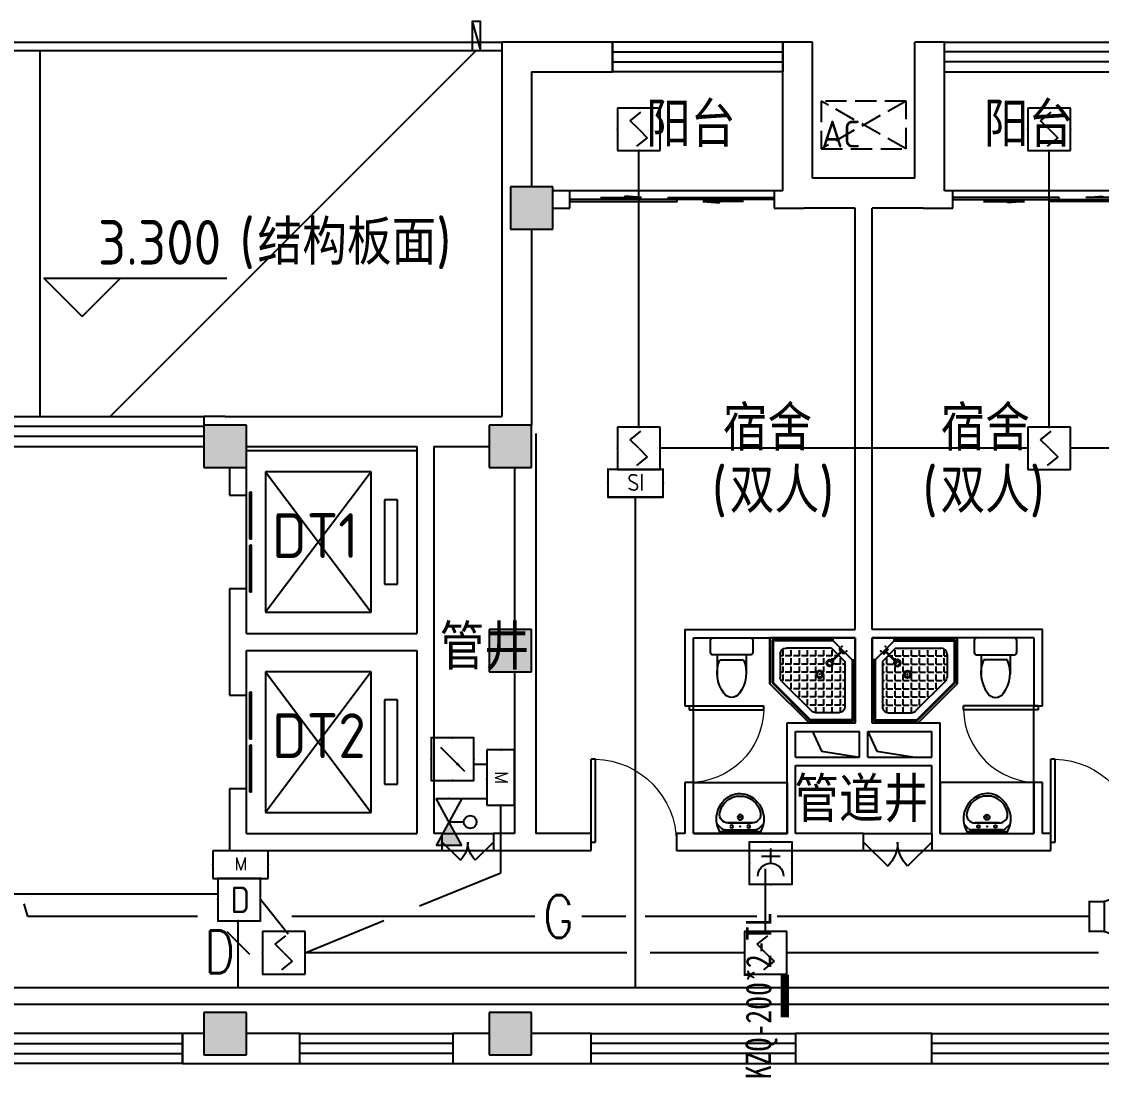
# Model space of a CAD drawing. Extents: x 1725663 to 4653551, y -550461 to 248782.
# Drawn here: x 2340051 to 2352737, y -180035 to -167631 of the extents above; entities that cross this region are included whole.
import ezdxf
from ezdxf.enums import TextEntityAlignment as Align

# ---------------------------------------------------------------- set-up
doc = ezdxf.new("R2010")
doc.units = 0
doc.header["$LTSCALE"] = 1000
doc.linetypes.add('DASH', pattern=[0.35, 0.25, -0.1])
for name, color, linetype in [('0-底图', 7, 'Continuous'), ('A-ANNO-IDEN-LEVL', 3, 'Continuous'), ('A-ANNO-TXT', 7, 'Continuous'), ('CABLETRAY', 4, 'Continuous'), ('CLAYER', 7, 'Continuous'), ('COLUMN', 255, 'Continuous'), ('DIM-消防', 3, 'Continuous'), ('DOOR_FIRE', 4, 'Continuous'), ('EQUIP-广播', 3, 'Continuous'), ('EQUIP-消防', 3, 'Continuous'), ('EVTR', 2, 'Continuous'), ('PUB_HATCH', 8, 'Continuous'), ('PUB_TEXT', 7, 'Continuous'), ('WALL', 2, 'Continuous'), ('WINDOW', 4, 'Continuous'), ('WIRE-消防', 1, 'Continuous'), ('WP_F', 1, 'Continuous'), ('抗震支吊架', 2, 'Continuous'), ('水', 5, 'Continuous'), ('洁具', 213, 'Continuous'), ('看线', 30, 'Continuous'), ('空调外机', 211, 'Continuous')]:
    doc.layers.add(name, color=color, linetype=linetype)
doc.styles.add('_TEL_ATTDEF', font='gbenor', dxfattribs={"bigfont": 'gbcbig'})
doc.styles.add('_TEL_DIM', font='SIMPLEX', dxfattribs={"width": 0.8, "height": 3.5, "bigfont": 'HZTXT'})
doc.styles.add('HZ', font='rs.shx', dxfattribs={"width": 0.8, "bigfont": 'hztxt.shx'})
doc.styles.add('kzcad', font='', dxfattribs={"width": 0.8})
doc.styles.get("Standard").update_dxf_attribs({"font": 'geniso.shx', "bigfont": 'hztxt.shx'})
doc.styles.get('kzcad').set_extended_font_data('SimSun')

# ---------------------------------------------------------------- blocks, each defined once
blk = doc.blocks.new('$equip$00002656')
for p, q in [((-0.5, 1), (-0.5, 0)), ((0.5, 1), (-0.5, 1)), ((0.5, 0), (0.5, 1)), ((-0.219, 0.331), (0.222, 0.331)), ((0, 0.5), (0, 0.15)), ((-0.5, 0), (0.5, 0))]:
    blk.add_line(p, q)
at = {"const_width": 0.04}
blk.add_lwpolyline([(-0.5, 1), (0.5, 1), (0.5, 0), (-0.5, 0), (-0.5, 1), (0.5, 1)], dxfattribs=at)
blk.add_arc((0, 0.8), 0.3, 180, 0)
for p in [(0, 1), (-0.5, 0.5), (0.5, 0.5), (0, 0)]:
    blk.add_point(p)
at = {"color": 7, "flags": 1}
for tag, height, p in [('B', 0.4, (0.762, 0.292)), ('A', 0.00002, (0, 0))]:
    blk.add_attdef(tag, text='', height=height, dxfattribs=at).set_placement(p, align=Align.MIDDLE_CENTER)
blk = doc.blocks.new('A$C29581A72')
at = {"layer": 'EQUIP-消防', "xscale": 500, "yscale": 500, "zscale": 500}
blk.add_blockref('$equip$00002656', (358, 98), dxfattribs=at)
at = {"style": 'HZ', "flags": 1}
for tag in ['WHAT', 'SPEC', 'UNIT']:
    blk.add_attdef(tag, (375, 0), '', height=0.001, dxfattribs=at)
blk = doc.blocks.new('$equip$00002760')
for p, q in [((0.5, 0.5), (-0.5, 0.5)), ((-0.5, 0.5), (-0.5, -0.5)), ((-0.283, -0.283), (0.283, 0.283)), ((0.5, -0.5), (0.5, 0.5)), ((-0.5, -0.5), (0.5, -0.5))]:
    blk.add_line(p, q)
at = {"const_width": 0.04}
blk.add_lwpolyline([(-0.5, 0.5), (0.5, 0.5), (0.5, -0.5), (-0.5, -0.5), (-0.5, 0.5), (0.5, 0.5)], dxfattribs=at)
for p in [(0, 0.5), (-0.5, 0), (0.5, 0), (0, -0.5)]:
    blk.add_point(p)
blk.add_solid([(0.283, 0.283), (0.075, 0.124), (0.124, 0.075)])
at = {"color": 7, "flags": 1}
for tag, height, p in [('A', 0.00002, (0, 0)), ('B', 0.4, (0.755, -0.254))]:
    blk.add_attdef(tag, text='', height=height, dxfattribs=at).set_placement(p, align=Align.MIDDLE_CENTER)
blk = doc.blocks.new('$equip$00002662')
for p, q in [((-0.55, -0.95), (-0.55, -0.35)), ((-0.55, -0.35), (0.55, -0.95)), ((0.55, -0.35), (-0.55, -0.95)), ((0, -0.65), (0, -0.3)), ((0.55, -0.35), (0.55, -0.95))]:
    blk.add_line(p, q)
blk.add_circle((0, -0.15), 0.15)
for p in [(-0.002, 0), (-0.55, -0.65), (0, -0.65), (0.55, -0.65)]:
    blk.add_point(p)
blk.add_solid([(0, -0.65), (0.55, -0.95), (0.55, -0.35)])
at = {"color": 7, "flags": 1}
for tag, height, p in [('A', 0.00002, (0, 0)), ('B', 0.4, (0.834, -0.65))]:
    blk.add_attdef(tag, text='', height=height, dxfattribs=at).set_placement(p, align=Align.MIDDLE_CENTER)
blk = doc.blocks.new('$equip_U$00000157(WIN7-PC-dian)')
for p, q in [((-0.65, 0.65), (-0.65, 0)), ((0.65, 0.65), (-0.65, 0.65)), ((0.65, 0), (0.65, 0.65)), ((-0.65, 0), (0.65, 0))]:
    blk.add_line(p, q)
for p in [(0.041, 0.65), (-0.65, 0.325), (0.65, 0.325), (0.041, 0)]:
    blk.add_point(p)
at = {"color": 7, "style": '_TEL_DIM'}
blk.add_attdef('$TEXT$', text='', height=0.3, dxfattribs=at).set_placement((0.006, 0.343), align=Align.MIDDLE_CENTER)
at = {"color": 7, "style": '_TEL_DIM', "flags": 1}
for tag in ['A', 'REMARK']:
    blk.add_attdef(tag, text='', height=0.00002, dxfattribs=at).set_placement((0, 0), align=Align.MIDDLE_CENTER)
at = {"layer": 'EQUIP-消防', "color": 7, "style": '_TEL_DIM', "flags": 1}
blk.add_attdef('REMARK', text='', height=0.00002, dxfattribs=at).set_placement((0, 0), align=Align.MIDDLE_CENTER)
blk.add_attdef('REMARK', text='', height=0.00002, dxfattribs=at).set_placement((0, 0), align=Align.MIDDLE_CENTER)
blk = doc.blocks.new('$Equip$00002649')
for p, q in [((-0.5, 0.5), (-0.5, -0.5)), ((0.5, 0.5), (-0.5, 0.5)), ((-0.2, 0.2), (0.05, 0.4)), ((0.5, -0.5), (0.5, 0.5)), ((0, 0), (-0.2, 0.2)), ((0, 0), (0.2, -0.2)), ((0.2, -0.2), (-0.05, -0.4)), ((-0.5, -0.5), (0.5, -0.5))]:
    blk.add_line(p, q)
at = {"const_width": 0.02}
blk.add_lwpolyline([(-0.5, 0.5), (0.5, 0.5), (0.5, -0.5), (-0.5, -0.5), (-0.5, 0.5), (0.5, 0.5)], dxfattribs=at)
for p in [(0, 0.5), (-0.5, 0), (0.5, 0), (0, -0.5)]:
    blk.add_point(p)
at = {"color": 7, "flags": 1}
for tag, height, p in [('A', 0.00002, (0, 0)), ('B', 0.4, (0.762, -0.208))]:
    blk.add_attdef(tag, text='', height=height, dxfattribs=at).set_placement(p, align=Align.MIDDLE_CENTER)
blk = doc.blocks.new('$equip$00002982')
for p, q in [((0.35, 0.35), (1, 0.6)), ((1, 0.6), (1, -0.6)), ((0, 0.35), (0.35, 0.35)), ((0, 0.35), (0, -0.35)), ((0.35, 0.35), (0.35, -0.35)), ((0.35, -0.35), (0, -0.35)), ((1, -0.6), (0.35, -0.35))]:
    blk.add_line(p, q)
at = {"const_width": 0.04}
blk.add_lwpolyline([(0.35, 0.35), (0, 0.35), (0, -0.35), (0.35, -0.35), (1, -0.6), (1, 0.6), (0.35, 0.35), (0, 0.35)], dxfattribs=at)
for p in [(0.35, 0.35), (0, 0), (1, 0), (0.35, -0.35)]:
    blk.add_point(p)
at = {"color": 7, "style": '_TEL_DIM', "flags": 1}
for tag in ['A', 'REMARK']:
    blk.add_attdef(tag, text='', height=0.00002, dxfattribs=at).set_placement((0, 0), align=Align.MIDDLE_CENTER)
blk = doc.blocks.new('$equip$00002755')
for p, q in [((0.5, 0.5), (-0.5, 0.5)), ((-0.5, 0.5), (-0.5, -0.5)), ((0.5, -0.5), (0.5, 0.5)), ((-0.5, -0.5), (0.5, -0.5))]:
    blk.add_line(p, q)
at = {"const_width": 0.04}
blk.add_lwpolyline([(-0.5, 0.5), (0.5, 0.5), (0.5, -0.5), (-0.5, -0.5), (-0.5, 0.5), (0.5, 0.5)], dxfattribs=at)
for p in [(0, 0.5), (-0.5, 0), (0.5, 0), (-0.027, -0.5)]:
    blk.add_point(p)
at = {"color": 7}
blk.add_attdef('$TEXT$', text='', height=0.4, dxfattribs=at).set_placement((0.026, -0.008), align=Align.MIDDLE_CENTER)
at = {"color": 7, "flags": 1}
for tag, height, p in [('A', 0.00002, (0, 0)), ('B', 0.4, (0.755, -0.254))]:
    blk.add_attdef(tag, text='', height=height, dxfattribs=at).set_placement(p, align=Align.MIDDLE_CENTER)
blk = doc.blocks.new('$TelecSys$00000111')
blk.add_line((0.268, 0.268), (-0.268, -0.268))
at = {"color": 7, "style": '_TEL_DIM', "width": 0.8}
blk.add_attdef('N', text='', height=1, dxfattribs=at).set_placement((-0.212, 0.579), align=Align.MIDDLE)
blk = doc.blocks.new('$equip$00002776')
for p, q in [((0.65, 0.65), (-0.65, 0.65)), ((-0.65, 0.65), (-0.65, 0)), ((0.65, 0), (0.65, 0.65)), ((-0.65, 0), (0.65, 0))]:
    blk.add_line(p, q)
at = {"const_width": 0.04}
blk.add_lwpolyline([(-0.65, 0.65), (-0.65, 0), (0.65, 0), (0.65, 0.65), (-0.65, 0.65), (-0.65, 0)], dxfattribs=at)
for p in [(0, 0.65), (-0.65, 0.325), (0.65, 0.325), (0, 0)]:
    blk.add_point(p)
at = {"color": 7}
blk.add_attdef('$TEXT$', text='', height=0.4, dxfattribs=at).set_placement((0.006, 0.343), align=Align.MIDDLE_CENTER)
at = {"color": 7, "flags": 1}
for tag, p in [('B', (0.905, 0.246)), ('A', (0, 0))]:
    blk.add_attdef(tag, text='', height=0.4, dxfattribs=at).set_placement(p, align=Align.MIDDLE_CENTER)
blk = doc.blocks.new('1F平面-CAD导入_dwg_Drawing4_t3_dwg_$plan$00001613-474159-1F-927810-1F')
at = {"layer": '洁具'}
for p, q in [((-200, 170), (-430, 170)), ((-260, -140), (-260, 140)), ((-30, 250), (-170, 250)), ((-200, -170), (-200, -220)), ((-170, -250), (-30, -250))]:
    blk.add_line(p, q, dxfattribs=at)
for points in [[(-200, 220), (-200, 170), (-200, -170), (-430, -170)], [(0, -220), (0, 220)]]:
    blk.add_lwpolyline(points, dxfattribs=at)
for centre, radius, start, end in [((-413, -227), 398, 67.4505, 126.6381), ((-170, 220), 30, 90, 180), ((-30, 220), 30, 0, 90), ((-590, 0), 110, 123.4509, 236.5491), ((-413, 227), 398, 233.3619, 292.5495), ((-170, -220), 30, 180, 270), ((-30, -220), 30, 270, 0)]:
    blk.add_arc(centre, radius, start, end, dxfattribs=at)
blk = doc.blocks.new('$lvtry$00000169')
at = {"color": 0}
for p, q in [((259, -36), (259, 0)), ((259, -36), (36, -259)), ((276, -120), (120, -276)), ((259, -24), (976, -24)), ((259, -36), (964, -36)), ((276, -120), (808, -120)), ((964, -36), (976, -24)), ((964, -36), (964, -525)), ((976, -24), (976, -530)), ((144, -151), (291, -298)), ((151, -144), (298, -291)), ((173, -309), (173, -239)), ((183, -213), (205, -213)), ((220, -213), (243, -213)), ((270, -213), (270, -143)), ((270, -213), (340, -213)), ((270, -263), (270, -239)), ((366, -213), (366, -143)), ((366, -213), (436, -213)), ((366, -309), (366, -239)), ((462, -213), (462, -143)), ((462, -213), (532, -213)), ((462, -309), (462, -239)), ((558, -213), (558, -143)), ((558, -213), (628, -213)), ((558, -309), (558, -239)), ((655, -213), (655, -143)), ((655, -213), (725, -213)), ((655, -309), (655, -239)), ((751, -213), (751, -143)), ((751, -213), (821, -213)), ((751, -309), (751, -239)), ((847, -213), (847, -143)), ((847, -213), (880, -213)), ((847, -309), (847, -239)), ((880, -192), (880, -460)), ((36, -259), (0, -259)), ((24, -259), (24, -976)), ((36, -259), (36, -964)), ((120, -276), (120, -808)), ((120, -309), (147, -309)), ((173, -309), (243, -309)), ((173, -405), (173, -335)), ((270, -405), (270, -335)), ((334, -309), (340, -309)), ((366, -309), (436, -309)), ((366, -405), (366, -335)), ((462, -309), (532, -309)), ((462, -405), (462, -335)), ((558, -309), (628, -309)), ((558, -405), (558, -335)), ((655, -309), (725, -309)), ((655, -405), (655, -335)), ((751, -309), (821, -309)), ((751, -405), (751, -335)), ((847, -309), (880, -309)), ((847, -405), (847, -335)), ((120, -405), (147, -405)), ((120, -501), (147, -501)), ((173, -405), (243, -405)), ((173, -501), (173, -431)), ((173, -501), (243, -501)), ((270, -405), (340, -405)), ((270, -501), (270, -431)), ((270, -501), (340, -501)), ((366, -405), (379, -405)), ((366, -501), (366, -431)), ((366, -501), (436, -501)), ((462, -405), (532, -405)), ((462, -501), (462, -431)), ((462, -501), (532, -501)), ((558, -405), (628, -405)), ((558, -501), (558, -431)), ((558, -501), (628, -501)), ((655, -405), (725, -405)), ((655, -501), (655, -431)), ((655, -501), (725, -501)), ((751, -405), (821, -405)), ((751, -501), (751, -431)), ((751, -501), (821, -501)), ((847, -405), (880, -405)), ((847, -501), (847, -431)), ((847, -501), (867, -501)), ((120, -598), (147, -598)), ((173, -598), (173, -528)), ((173, -598), (243, -598)), ((173, -694), (173, -624)), ((270, -598), (270, -528)), ((270, -598), (340, -598)), ((270, -694), (270, -624)), ((366, -598), (366, -528)), ((366, -598), (436, -598)), ((366, -694), (366, -624)), ((462, -598), (462, -528)), ((462, -598), (532, -598)), ((462, -694), (462, -624)), ((859, -511), (511, -859)), ((964, -525), (525, -964)), ((976, -530), (530, -976)), ((558, -598), (558, -528)), ((558, -598), (628, -598)), ((558, -694), (558, -624)), ((655, -598), (655, -528)), ((655, -598), (725, -598)), ((655, -694), (655, -624)), ((751, -598), (751, -528)), ((751, -598), (773, -598)), ((964, -525), (976, -530)), ((120, -694), (147, -694)), ((173, -694), (243, -694)), ((173, -790), (173, -720)), ((270, -694), (340, -694)), ((270, -790), (270, -720)), ((366, -694), (436, -694)), ((366, -790), (366, -720)), ((462, -694), (532, -694)), ((462, -790), (462, -720)), ((558, -694), (628, -694)), ((558, -790), (558, -720)), ((655, -694), (676, -694)), ((120, -790), (147, -790)), ((173, -790), (243, -790)), ((173, -878), (173, -816)), ((192, -880), (460, -880)), ((270, -790), (340, -790)), ((270, -880), (270, -816)), ((366, -790), (436, -790)), ((366, -880), (366, -816)), ((462, -790), (532, -790)), ((462, -880), (462, -816)), ((558, -790), (580, -790)), ((36, -964), (24, -976)), ((24, -976), (530, -976)), ((36, -964), (525, -964)), ((525, -964), (530, -976))]:
    blk.add_line(p, q, dxfattribs=at)
blk.add_lwpolyline([(0, 0), (0, -1000), (540, -1000), (1000, -540), (1000, 0)], close=True)
for points in [[(0, 0), (0, -1000)], [(0, 0), (1000, 0)], [(1000, 0), (1000, -540)], [(190, -136), (178, -148), (162, -132), (174, -121)], [(136, -190), (148, -178), (132, -162), (121, -174)], [(1000, -540), (540, -1000)], [(0, -1000), (540, -1000)]]:
    blk.add_lwpolyline(points, close=True, dxfattribs=at)
for radius in [43.8, 31.1]:
    blk.add_circle((416, -428), radius, dxfattribs=at)
for centre, radius, start, end in [((808, -192), 72, 0, 90), ((296, -296), 40.6, 142.583, 128.4197), ((296, -296), 28.6, 145.828, 125.6599), ((808, -460), 72, 315, 0), ((192, -808), 72, 180, 270), ((460, -808), 72, 270, 315)]:
    blk.add_arc(centre, radius, start, end, dxfattribs=at)
for p in [(156, -102, 0), (103, -156, 0), (416, -428, 0)]:
    blk.add_point(p, dxfattribs=at)
blk = doc.blocks.new('$lvtry$00000178')
at = {"color": 0}
for p, q in [((-238, 0), (238, 0)), ((-214, -36), (-272, -91)), ((-180, -23), (180, -23)), ((-142, -105), (140, -105)), ((140, -105), (-142, -105)), ((216, -37), (268, -91))]:
    blk.add_line(p, q, dxfattribs=at)
blk.add_lwpolyline([(-104, -430, 0.224698), (110, -425, 0.348046), (269, -79), (239, 0), (-241, 0), (-271, -79, 0.356844)], format="xyb", close=True, dxfattribs=at)
for centre, radius in [((-100, -65), 16.3), ((100, -65), 16.3), ((1, -172), 31.6)]:
    blk.add_circle(centre, radius, dxfattribs=at)
at = {"color": 0, "lineweight": 13}
blk.add_circle((1, -172), 23, dxfattribs=at)
at = {"color": 0}
for centre, radius, start, end in [((-142, -205), 100, 90, 190.5602), ((-180, -73), 50, 90, 133.181), ((140, -205), 100, 349.4398, 90), ((180, -73), 50, 44.5607, 90), ((-1, -179), 243, 190.5602, 349.4398)]:
    blk.add_arc(centre, radius, start, end, dxfattribs=at)
for p in [(0, -65), (1, -172)]:
    blk.add_point(p, dxfattribs=at)
blk = doc.blocks.new('A$C70365C93')
at = {"layer": '洁具'}
blk.add_lwpolyline([(-1900, 2300), (-1900, 1700), (-800, 1700), (-800, 2300)], close=True, dxfattribs=at)
blk.add_blockref('$lvtry$00000178', (-1350, 2280), dxfattribs=at)
at = {"layer": '洁具', "rotation": 180}
blk.add_blockref('$lvtry$00000169', (0, 0), dxfattribs=at)
at = {"layer": '洁具', "extrusion": (0, 0, -1), "xscale": -1, "zscale": -1, "rotation": 90}
blk.add_blockref('1F平面-CAD导入_dwg_Drawing4_t3_dwg_$plan$00001613-474159-1F-927810-1F', (1450, 0), dxfattribs=at)
blk = doc.blocks.new('A$Cf5a72a1b')
at = {"layer": '空调外机', "linetype": 'DASH'}
for p, q in [((1000, 563), (0, 0)), ((1000, 0), (0, 563))]:
    blk.add_line(p, q, dxfattribs=at)
blk.add_lwpolyline([(1000, 563), (0, 563), (0, 0), (1000, 0)], close=True, dxfattribs=at)
at = {"layer": 'PUB_TEXT'}
blk.add_text('AC', height=315, dxfattribs=at).set_placement((5, 18))
blk = doc.blocks.new('$WINLIB2D$00000001')
at = {"color": 0}
for points in [[(-0.5, 0.5), (-0.5, -0.5)], [(-0.5, 0.5), (0.5, 0.5)], [(0.5, -0.5), (0.5, 0.5)], [(0.5, 0.1667), (-0.5, 0.1667)], [(0.5, -0.1667), (-0.5, -0.1667)], [(-0.5, -0.5), (0.5, -0.5)]]:
    blk.add_lwpolyline(points, dxfattribs=at)
blk = doc.blocks.new('$DorLib2D$00000131')
at = {"color": 0, "linetype": 'Continuous'}
for p, q in [((0.15, 0.125), (0.2319, 0.1973)), ((0.2319, 0.1973), (0.2319, 0.125)), ((-0.5, 0.125), (-0.5, 0)), ((0.0192, 0.125), (-0.5, 0.125)), ((0.0192, 0), (0.0192, 0.125)), ((0.35, 0.125), (0.15, 0.125)), ((-0.5, 0), (0.0192, 0)), ((-0.024, 0), (0.5, 0)), ((-0.024, -0.125), (-0.024, 0)), ((0.5, 0), (0.5, -0.125)), ((-0.35, -0.125), (-0.15, -0.125)), ((-0.2319, -0.1973), (-0.2319, -0.125)), ((-0.15, -0.125), (-0.2319, -0.1973)), ((0.5, -0.125), (-0.024, -0.125))]:
    blk.add_line(p, q, dxfattribs=at)
blk = doc.blocks.new('$DorLib2D$00000116')
at = {"color": 0}
for p, q in [((-0.5, 0), (-0.146, 0.354)), ((0.5, 0), (0.146, 0.354))]:
    blk.add_line(p, q, dxfattribs=at)
for centre, start, end in [((-0.5, 0), 0, 45), ((0.5, 0), 135, 180)]:
    blk.add_arc(centre, 0.5, start, end, dxfattribs=at)
blk = doc.blocks.new('$DORLIB2D$00000127')
at = {"color": 0}
for points in [[(-0.533, 0.795), (-0.533, 0.69)], [(-0.033, 0.795), (-0.533, 0.795)], [(-0.033, 0.795), (-0.033, 0.69)], [(0.533, 0.795), (0.033, 0.795)], [(0.033, 0.795), (0.033, 0.69)], [(0.533, 0.795), (0.533, 0.69)], [(-0.033, 0.69), (-0.533, 0.69)], [(0.533, 0.69), (0.033, 0.69)], [(0.5, 0.5), (-0.5, 0.5)]]:
    blk.add_lwpolyline(points, dxfattribs=at)
blk = doc.blocks.new('$DorLib2D$00000001')
for p, q in [((0.45, 0.975), (0.5, 0.975)), ((0.45, 0), (0.45, 0.975)), ((0.5, 0), (0.5, 0.975)), ((0.5, 0), (0.45, 0))]:
    blk.add_line(p, q)
at = {"lineweight": 13}
blk.add_arc((0.475, 0), 0.975, 91.4693, 180, dxfattribs=at)
blk = doc.blocks.new('ghgd')
at = {"layer": 'PUB_HATCH'}
for points in [[(1556657, -88437.8), (1556657, -88937.8), (1557157, -88937.8), (1557157, -88437.8)], [(1553057, -91237.8), (1553057, -91737.8), (1553557, -91737.8), (1553557, -91237.8)], [(1556407, -91237.8), (1556407, -91737.8), (1556907, -91737.8), (1556907, -91237.8)], [(1556407, -93637.8), (1556407, -94137.8), (1556907, -94137.8), (1556907, -93637.8)], [(1553057, -98137.8), (1553057, -98637.8), (1553557, -98637.8), (1553557, -98137.8)], [(1556407, -98137.8), (1556407, -98637.8), (1556907, -98637.8), (1556907, -98137.8)]]:
    blk.add_hatch(color=256, dxfattribs=at).paths.add_polyline_path(points)
for p, q in [((1551957, -91137.8), (1556257, -86837.8)), ((1553557, -91537.8), (1555557, -91537.8))]:
    blk.add_line(p, q)
for points in [[(1551132, -91137.8), (1551132, -86837.8)], [(1560207, -94837.8), (1560310.6, -95068), (1560757, -95137.8)], [(1560857, -94837.8), (1560960.6, -95068), (1561407, -95137.8)]]:
    blk.add_lwpolyline(points)
at = {"layer": 'A-ANNO-IDEN-LEVL'}
for p, q in [((1551625.6, -89961.2), (1551175.6, -89511.2)), ((1551175.6, -89511.2), (1553326.6, -89511.2)), ((1551625.6, -89961.2), (1552075.6, -89511.2))]:
    blk.add_line(p, q, dxfattribs=at)
at = {"layer": 'COLUMN'}
for p, q in [((1556657, -88437.8), (1556657, -88937.8)), ((1557157, -88437.8), (1556657, -88437.8)), ((1557157, -88937.8), (1557157, -88437.8)), ((1556657, -88937.8), (1557157, -88937.8)), ((1553057, -91237.8), (1553057, -91737.8)), ((1553557, -91237.8), (1553057, -91237.8)), ((1553557, -91737.8), (1553557, -91237.8)), ((1556407, -91237.8), (1556407, -91737.8)), ((1556907, -91237.8), (1556407, -91237.8)), ((1556907, -91737.8), (1556907, -91237.8)), ((1553057, -91737.8), (1553557, -91737.8)), ((1556407, -91737.8), (1556907, -91737.8)), ((1556407, -93637.8), (1556407, -94137.8)), ((1556907, -93637.8), (1556407, -93637.8)), ((1556907, -94137.8), (1556907, -93637.8)), ((1556407, -94137.8), (1556907, -94137.8)), ((1553057, -98137.8), (1553057, -98637.8)), ((1553557, -98137.8), (1553057, -98137.8)), ((1553557, -98637.8), (1553557, -98137.8)), ((1556407, -98137.8), (1556407, -98637.8)), ((1556907, -98137.8), (1556407, -98137.8)), ((1556907, -98637.8), (1556907, -98137.8)), ((1553057, -98637.8), (1553557, -98637.8)), ((1556407, -98637.8), (1556907, -98637.8))]:
    blk.add_line(p, q, dxfattribs=at)
at = {"layer": 'DOOR_FIRE'}
for p, q in [((1555857, -96037.8), (1556457, -96037.8)), ((1560807, -96037.8), (1561607, -96037.8)), ((1555857, -96237.8), (1556457, -96237.8)), ((1560807, -96237.8), (1561607, -96237.8))]:
    blk.add_line(p, q, dxfattribs=at)
at = {"layer": 'EVTR'}
for p, q in [((1553782, -91787.8), (1555022, -93437.8)), ((1555022, -91787.8), (1553782, -93437.8)), ((1553782, -91787.8), (1553782, -93437.8)), ((1555022, -91787.8), (1553782, -91787.8)), ((1555022, -93437.8), (1555022, -91787.8)), ((1555177, -92117.8), (1555177, -93107.8)), ((1555332, -92117.8), (1555177, -92117.8)), ((1555332, -93107.8), (1555332, -92117.8)), ((1555177, -93107.8), (1555332, -93107.8)), ((1553782, -93437.8), (1555022, -93437.8)), ((1553782, -94137.8), (1555022, -95787.8)), ((1555022, -94137.8), (1553782, -95787.8)), ((1553782, -94137.8), (1553782, -95787.8)), ((1555022, -94137.8), (1553782, -94137.8)), ((1555022, -95787.8), (1555022, -94137.8)), ((1555177, -94467.8), (1555177, -95457.8)), ((1555332, -94467.8), (1555177, -94467.8)), ((1555332, -95457.8), (1555332, -94467.8)), ((1555177, -95457.8), (1555332, -95457.8)), ((1553782, -95787.8), (1555022, -95787.8))]:
    blk.add_line(p, q, dxfattribs=at)
at = {"layer": 'WALL'}
for p, q in [((1557857, -86737.8), (1556557, -86737.8)), ((1556557, -86737.8), (1556557, -88687.8)), ((1557857, -87087.8), (1557857, -86737.8)), ((1560207, -86737.8), (1559857, -86737.8)), ((1559857, -86737.8), (1559857, -87087.8)), ((1560207, -88337.8), (1560207, -86737.8)), ((1561407, -88337.8), (1561407, -86737.8)), ((1561757, -86737.8), (1561407, -86737.8)), ((1561757, -87087.8), (1561757, -86737.8)), ((1556907, -87087.8), (1557857, -87087.8)), ((1556907, -87087.8), (1556907, -88437.8)), ((1559857, -88487.8), (1559857, -87087.8)), ((1561757, -88487.8), (1561757, -87087.8)), ((1560807, -88337.8), (1560207, -88337.8)), ((1561407, -88337.8), (1560807, -88337.8)), ((1557357, -88487.8), (1557157, -88487.8)), ((1557357, -88687.8), (1557357, -88487.8)), ((1559857, -88487.8), (1559757, -88487.8)), ((1559757, -88487.8), (1559757, -88687.8)), ((1561857, -88487.8), (1561757, -88487.8)), ((1561857, -88687.8), (1561857, -88487.8)), ((1556557, -88687.8), (1556557, -91137.8)), ((1557157, -88687.8), (1557357, -88687.8)), ((1559757, -88687.8), (1560107, -88687.8)), ((1560707, -88687.8), (1560107, -88687.8)), ((1560707, -93637.8), (1560707, -88687.8)), ((1561507, -88687.8), (1560907, -88687.8)), ((1560907, -93637.8), (1560907, -88687.8)), ((1561507, -88687.8), (1561857, -88687.8)), ((1556907, -88937.8), (1556907, -91237.8)), ((1553307, -91137.8), (1553057, -91137.8)), ((1553057, -91137.8), (1553057, -91237.8)), ((1553307, -91137.8), (1555657, -91137.8)), ((1555657, -91137.8), (1556557, -91137.8)), ((1556957, -91337.8), (1556957, -93887.8)), ((1553557, -91487.8), (1555557, -91487.8)), ((1555557, -91487.8), (1555557, -93687.8)), ((1555757, -91487.8), (1556407, -91487.8)), ((1555757, -91487.8), (1555757, -93787.8)), ((1553357, -91737.8), (1553357, -92062.8)), ((1553557, -92062.8), (1553557, -91737.8)), ((1556707, -91737.8), (1556707, -93637.8)), ((1553357, -92062.8), (1553557, -92062.8)), ((1553557, -93162.8), (1553357, -93162.8)), ((1553357, -93162.8), (1553357, -93787.8)), ((1553557, -93687.8), (1553557, -93162.8)), ((1553557, -93687.8), (1555557, -93687.8)), ((1558707, -93637.8), (1560707, -93637.8)), ((1558707, -93637.8), (1558707, -94537.8)), ((1558807, -93737.8), (1560707, -93737.8)), ((1558807, -94537.8), (1558807, -93737.8)), ((1560707, -94737.8), (1560707, -93737.8)), ((1562907, -93637.8), (1560907, -93637.8)), ((1560907, -94737.8), (1560907, -93737.8)), ((1562807, -93737.8), (1560907, -93737.8)), ((1562807, -93737.8), (1562807, -94537.8)), ((1562907, -94537.8), (1562907, -93637.8)), ((1553357, -93787.8), (1553357, -94412.8)), ((1555757, -93787.8), (1555757, -96037.8)), ((1553557, -94412.8), (1553557, -93887.8)), ((1553557, -93887.8), (1555557, -93887.8)), ((1555557, -93887.8), (1555557, -96037.8)), ((1556957, -93887.8), (1556957, -96037.8)), ((1556707, -94137.8), (1556707, -96037.8)), ((1553357, -94412.8), (1553557, -94412.8)), ((1558707, -94537.8), (1558807, -94537.8)), ((1562807, -94537.8), (1562907, -94537.8)), ((1559907, -94737.8), (1560707, -94737.8)), ((1559907, -95237.8), (1559907, -94737.8)), ((1560907, -94737.8), (1561707, -94737.8)), ((1561707, -95237.8), (1561707, -94737.8)), ((1560007, -94837.8), (1560757, -94837.8)), ((1560007, -95137.8), (1560007, -94837.8)), ((1560757, -95137.8), (1560757, -94837.8)), ((1560857, -94837.8), (1561607, -94837.8)), ((1560857, -95137.8), (1560857, -94837.8)), ((1561607, -95137.8), (1561607, -94837.8)), ((1560007, -95137.8), (1560757, -95137.8)), ((1560857, -95137.8), (1561607, -95137.8)), ((1559907, -96037.8), (1559907, -95237.8)), ((1560007, -95237.8), (1560807, -95237.8)), ((1560007, -96037.8), (1560007, -95237.8)), ((1560807, -95237.8), (1561607, -95237.8)), ((1561607, -96037.8), (1561607, -95237.8)), ((1561707, -96037.8), (1561707, -95237.8)), ((1553557, -95512.8), (1553357, -95512.8)), ((1553357, -95512.8), (1553357, -96237.8)), ((1553557, -96037.8), (1553557, -95512.8)), ((1558807, -95437.8), (1558707, -95437.8)), ((1558707, -95437.8), (1558707, -96037.8)), ((1558807, -96037.8), (1558807, -95437.8)), ((1562907, -95437.8), (1562807, -95437.8)), ((1562807, -95437.8), (1562807, -96037.8)), ((1562907, -96037.8), (1562907, -95437.8)), ((1553557, -96037.8), (1555557, -96037.8)), ((1555857, -96037.8), (1555757, -96037.8)), ((1555857, -96237.8), (1555857, -96037.8)), ((1556707, -96037.8), (1556457, -96037.8)), ((1556457, -96037.8), (1556457, -96237.8)), ((1557607, -96037.8), (1556957, -96037.8)), ((1557607, -96237.8), (1557607, -96037.8)), ((1558707, -96037.8), (1558607, -96037.8)), ((1558607, -96037.8), (1558607, -96237.8)), ((1558807, -96037.8), (1559907, -96037.8)), ((1560807, -96037.8), (1560007, -96037.8)), ((1560807, -96237.8), (1560807, -96037.8)), ((1561607, -96037.8), (1561607, -96237.8)), ((1561707, -96037.8), (1562807, -96037.8)), ((1563007, -96037.8), (1562907, -96037.8)), ((1563007, -96237.8), (1563007, -96037.8)), ((1553357, -96237.8), (1555657, -96237.8)), ((1555657, -96237.8), (1555857, -96237.8)), ((1556457, -96237.8), (1556807, -96237.8)), ((1556807, -96237.8), (1557607, -96237.8)), ((1558607, -96237.8), (1558707, -96237.8)), ((1558707, -96237.8), (1559907, -96237.8)), ((1559907, -96237.8), (1560807, -96237.8)), ((1561607, -96237.8), (1561707, -96237.8)), ((1561707, -96237.8), (1562907, -96237.8)), ((1562907, -96237.8), (1563007, -96237.8)), ((1553057, -98387.8), (1552807, -98387.8)), ((1552807, -98387.8), (1552807, -98737.8)), ((1554182, -98387.8), (1553557, -98387.8)), ((1554182, -98737.8), (1554182, -98387.8)), ((1556407, -98387.8), (1555982, -98387.8)), ((1555982, -98387.8), (1555982, -98737.8)), ((1557607, -98387.8), (1556907, -98387.8)), ((1557607, -98737.8), (1557607, -98387.8)), ((1561607, -98387.8), (1560007, -98387.8)), ((1560007, -98387.8), (1560007, -98737.8)), ((1561607, -98737.8), (1561607, -98387.8)), ((1552807, -98737.8), (1553307, -98737.8)), ((1553307, -98737.8), (1554182, -98737.8)), ((1555982, -98737.8), (1556657, -98737.8)), ((1556657, -98737.8), (1557607, -98737.8)), ((1560007, -98737.8), (1561607, -98737.8))]:
    blk.add_line(p, q, dxfattribs=at)
at = {"layer": 'WINDOW'}
for p, q in [((1559757, -88487.8), (1557357, -88487.8)), ((1564257, -88487.8), (1561857, -88487.8)), ((1558807, -95437.8), (1558807, -94537.8)), ((1562807, -95437.8), (1562807, -94537.8))]:
    blk.add_line(p, q, dxfattribs=at)
at = {"layer": '水'}
blk.add_lwpolyline([(1556207, -86497.8), (1556207, -86737.8), (1556207, -86837.8), (1556307, -86837.8), (1556307, -86497.8), (1556207, -86497.8), (1556307, -86837.8)], dxfattribs=at)
at = {"layer": '看线'}
for points in [[(1545607, -91137.8), (1545607, -86737.8), (1556557, -86737.8)], [(1545707, -91137.8), (1545707, -86837.8), (1556557, -86837.8)]]:
    blk.add_lwpolyline(points, dxfattribs=at)
blk.add_blockref('A$Cf5a72a1b', (1560307.5, -87993.9))
at = {"xscale": -1, "rotation": 180}
blk.add_blockref('A$C70365C93', (1560707, -93737.8), dxfattribs=at)
at = {"rotation": 180}
blk.add_blockref('A$C70365C93', (1560907, -93737.8), dxfattribs=at)
at = {"layer": 'DOOR_FIRE', "zscale": 200}
for p, xscale, yscale in [((1556157, -96137.8), 600, -600), ((1561207, -96137.8), 800, -800)]:
    blk.add_blockref('$DorLib2D$00000116', p, dxfattribs=dict(at, xscale=xscale, yscale=yscale))
at = {"layer": 'WINDOW'}
for name, p, xscale, yscale, zscale, rotation in [('$WINLIB2D$00000001', (1558857, -86912.8), 2000, 350, 2000, 180), ('$WINLIB2D$00000001', (1562757, -86912.8), -2000, 350, -2000, 180), ('$DorLib2D$00000131', (1558557, -88587.8), 2400, -200, 2400, 180), ('$DorLib2D$00000131', (1563057, -88587.8), -2400, -200, -2400, 180), ('$DORLIB2D$00000127', (1553457, -92612.8), 1100, 200, 1100, 270), ('$DORLIB2D$00000127', (1553457, -94962.8), 1100, 200, 1100, 270), ('$DorLib2D$00000001', (1558757, -94987.8), 900, -900, 900, 90), ('$DorLib2D$00000001', (1562857, -94987.8), 900, 900, 900, 90)]:
    blk.add_blockref(name, p, dxfattribs=dict(at, xscale=xscale, yscale=yscale, zscale=zscale, rotation=rotation))
for name, p, xscale, yscale, zscale in [('$WINLIB2D$00000001', (1549582, -91312.8), 6950.000000001397, -350, 6950.000000001397), ('$DorLib2D$00000001', (1558107, -96137.8), -1000, 1000, -1000), ('$DorLib2D$00000001', (1563507, -96137.8), -1000, 1000, -1000), ('$WINLIB2D$00000001', (1551607, -98562.8), -2400, -350, -2400), ('$WINLIB2D$00000001', (1555082, -98562.8), 1800, -350, 1800), ('$WINLIB2D$00000001', (1558807, -98562.8), 2400, -350, 2400), ('$WINLIB2D$00000001', (1562807, -98562.8), 2400, -350, 2400)]:
    blk.add_blockref(name, p, dxfattribs=dict(at, xscale=xscale, yscale=yscale, zscale=zscale))
at = {"layer": 'A-ANNO-TXT', "color": 7}
for s, p in [('(', (1553476.6, -89353.7)), ('结构板面', (1553686.6, -89353.7)), (')', (1555786.6, -89353.7)), ('3.300', (1551811.2, -89353.7))]:
    blk.add_text(s, height=525, dxfattribs=at).set_placement(p)
at = {"layer": 'CLAYER'}
for s, p in [('管井', (1555827, -94109.7)), ('管道井', (1559992.3, -95900.8))]:
    blk.add_text(s, height=525, dxfattribs=at).set_placement(p)
at = {"layer": 'PUB_TEXT'}
for s, p in [('阳台', (1558252.3, -87969.7)), ('阳台', (1562219.5, -87969.7)), ('宿舍', (1559152.3, -91537.5)), ('宿舍', (1561711.1, -91537.5)), ('(', (1559024.6, -92270.1)), ('双人', (1559234.6, -92270.1)), (')', (1560284.6, -92270.1)), ('(', (1561499.1, -92270.1)), ('双人', (1561709.1, -92270.1)), (')', (1562759.1, -92270.1)), ('DT1', (1553858, -92798.8)), ('DT2', (1553858, -95148.8))]:
    blk.add_text(s, height=525, dxfattribs=at).set_placement(p)

msp = doc.modelspace()

# ---------------------------------------------------------------- linework, layer by layer
at = {"layer": 'CABLETRAY'}
for p, q in [((2334264, -178978), (2381426, -178978)), ((2334264, -178978), (2381426, -178978)), ((2381426, -179178), (2334264, -179178)), ((2381426, -179178), (2334264, -179178))]:
    msp.add_line(p, q, dxfattribs=at)
at = {"layer": 'WIRE-消防'}
for p, q in [((2347301, -172394, 4200), (2347301, -169146, 4200)), ((2352123, -172394, 4200), (2352123, -169146, 4200)), ((2351873, -172644, 4200), (2347551, -172644, 4200)), ((2355293, -172644, 4200), (2352373, -172644, 4200)), ((2347264, -178978), (2347264, -173216)), ((2345363, -176355), (2345518, -176355)), ((2345221, -176759), (2345518, -176759)), ((2345680, -177632), (2345680, -176837)), ((2348792, -178321, 4200), (2348792, -177586, 4200)), ((2344727, -178021, 1741), (2345680, -177632)), ((2342358, -177882), (2338418, -177882, 4200)), ((2343182, -178350, 4200), (2342858, -177946)), ((2340124, -178144), (2340082, -177995)), ((2342117, -178144), (2340124, -178144)), ((2342594, -178978), (2342594, -178196)), ((2346080, -178144), (2343226, -178144)), ((2343381, -178571, 4200), (2344307, -178193, 2509)), ((2347151, -178144), (2346633, -178144)), ((2348687, -178144), (2347376, -178144)), ((2352594, -178144), (2348929, -178144)), ((2347163, -178571, 4200), (2343381, -178571, 4200)), ((2348542, -178571, 4200), (2347436, -178571, 4200)), ((2352704, -178571, 4200), (2349042, -178571, 4200))]:
    msp.add_line(p, q, dxfattribs=at)
at = {"layer": '抗震支吊架', "color": 2, "const_width": 100}
msp.add_lwpolyline([(2349018, -179328), (2349018, -178828)], dxfattribs=at)

# ---------------------------------------------------------------- block references
at = {"layer": '0-底图'}
msp.add_blockref('ghgd', (789136, -81133), dxfattribs=at)
at = {"layer": 'DIM-消防'}
ref = msp.add_blockref('$TelecSys$00000111', (2342594, -178453), dxfattribs=dict(at, xscale=500, yscale=500, zscale=500, rotation=90))
ref.add_attrib('N', 'D', dxfattribs={"layer": '0', "color": 7, "height": 500, "style": '_TEL_DIM', "width": 0.8}).set_placement((2342378, -178559), align=Align.MIDDLE)
at = {"layer": 'EQUIP-广播', "xscale": 500, "yscale": 500, "zscale": 500}
msp.add_blockref('$equip$00002982', (2352594, -178144), dxfattribs=at)
at = {"layer": 'EQUIP-消防', "xscale": 500, "yscale": 500, "zscale": 500}
for p in [(2347301, -168896, 4200), (2352123, -168896, 4200), (2347301, -172644, 4200), (2352123, -172644, 4200), (2343131, -178571, 4200), (2348792, -178571, 4200)]:
    msp.add_blockref('$Equip$00002649', p, dxfattribs=at)
for name, p, values in [('$equip$00002776', (2347264, -173216), {'$TEXT$': 'SI'}), ('$equip_U$00000157(WIN7-PC-dian)', (2342623, -177696), {'$TEXT$': 'M'})]:
    msp.add_blockref(name, p, dxfattribs=at).add_auto_attribs(values)
at = {"layer": 'EQUIP-消防', "xscale": 500, "yscale": 500, "zscale": 500, "rotation": 270}
for name, p in [('$equip$00002760', (2345113, -176295)), ('$equip$00002662', (2345396, -177034))]:
    msp.add_blockref(name, p, dxfattribs=at)
msp.add_blockref('$equip_U$00000157(WIN7-PC-dian)', (2345518, -176512), dxfattribs=at).add_auto_attribs({'$TEXT$': 'M'})
at = {"layer": 'EQUIP-消防'}
ref = msp.add_blockref('$equip$00002755', (2342608, -177946), dxfattribs=dict(at, xscale=500, yscale=500, zscale=500))
ref.add_attrib('$TEXT$', 'D', dxfattribs={"layer": '0', "color": 7, "height": 312, "style": '_TEL_ATTDEF'}).set_placement((2342621, -177949), align=Align.MIDDLE_CENTER)
at = {"layer": 'WP_F', "xscale": -1, "rotation": 180}
msp.add_blockref('A$C29581A72', (2348493, -177171), dxfattribs=at)

# ---------------------------------------------------------------- texts
at = {"layer": 'DIM-消防', "style": '_TEL_DIM', "width": 0.8}
msp.add_text('G', height=500, dxfattribs=at).set_placement((2346356, -178144), align=Align.MIDDLE_CENTER)
at = {"layer": '抗震支吊架', "color": 2, "style": 'kzcad', "width": 0.8}
msp.add_text('KZQ-200*2-TL', height=300, rotation=89.8854, dxfattribs=at).set_placement((2348858, -179078), align=Align.CENTER)

doc.saveas('drawing.dxf')
